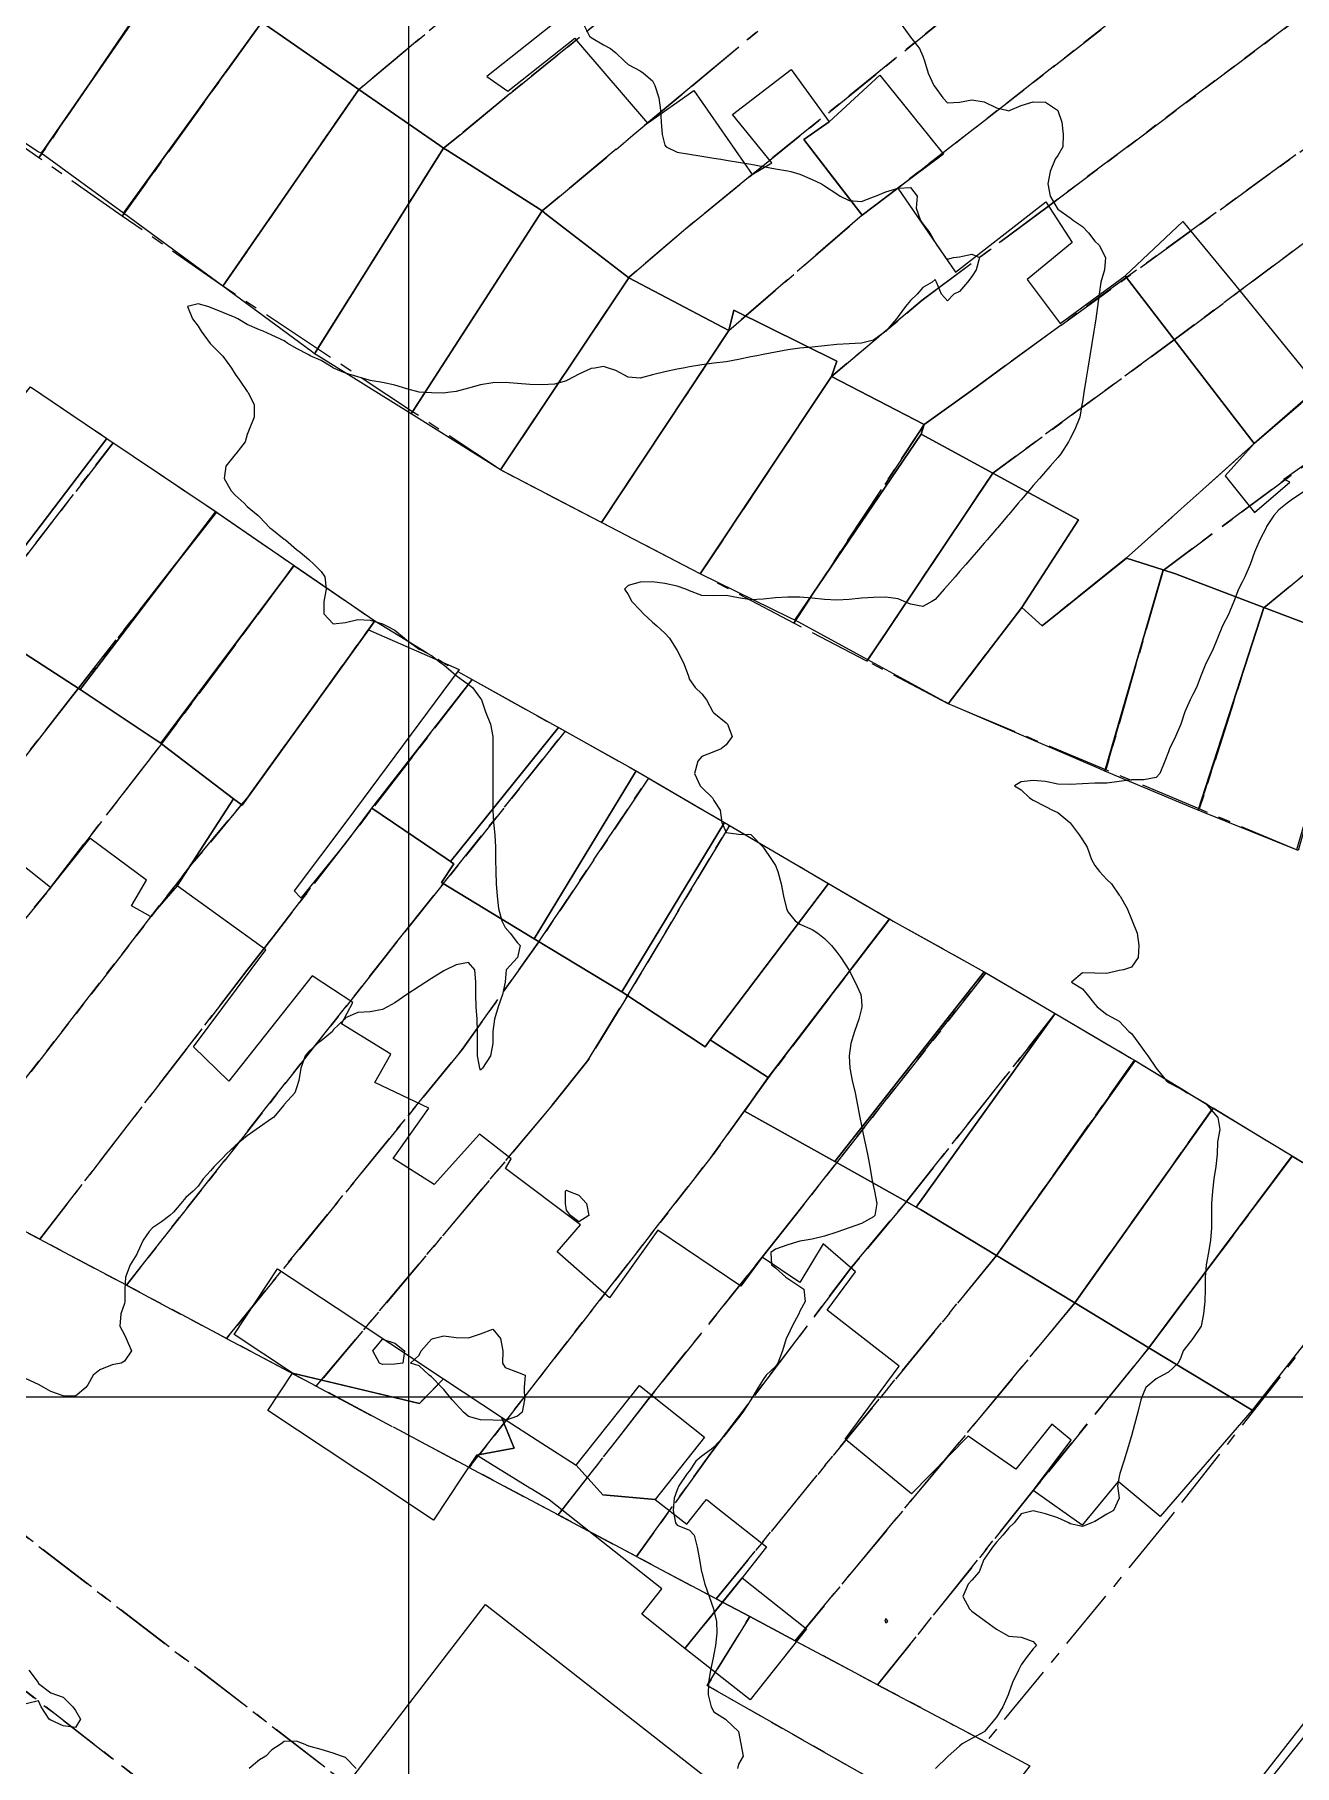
# Model space of a CAD drawing. Header units: centimetres. Extents: x 0 to 642158, y -847 to 649707.
# Drawn here: x 616251.6 to 616302.9, y 621172.4 to 621242.8 of the extents above; entities that cross this region are included whole.
import ezdxf

# ---------------------------------------------------------------- set-up
doc = ezdxf.new("R2010")
doc.units = ezdxf.units.CM
doc.header["$MEASUREMENT"] = 0
doc.linetypes.add('CENTERX2', pattern=[4, 2.5, -0.5, 0.5, -0.5])
doc.layers.add('MEV_grille', color=254, linetype='Continuous', lineweight=9)
doc.layers.add('WAL_topographie 0.5', color=253, linetype='Continuous', lineweight=20)
doc.layers.add('SPW_batiments', color=7, linetype='Continuous')
doc.layers.add('SPW_parcellaire cadastral', color=7, linetype='CENTERX2', lineweight=25, true_color=0xff0542)

# ---------------------------------------------------------------- blocks, each defined once
blk = doc.blocks.new('*U114')
at = {"layer": 'MEV_grille', "transparency": 33554687}
blk.add_lwpolyline([(-1338.461, 0), (1338.461, 0)], dxfattribs=at)
blk = doc.blocks.new('*U115')
at = {"layer": 'MEV_grille', "color": 0, "linetype": 'ByBlock', "lineweight": -2, "transparency": 16777216}
blk.add_blockref('*U114', (0, -1200), dxfattribs=at)
blk = doc.blocks.new('*U112')
at = {"layer": 'MEV_grille', "transparency": 33554687}
blk.add_lwpolyline([(0, 1825.476), (0, -1825.476)], dxfattribs=at)
blk = doc.blocks.new('*U113')
at = {"layer": 'MEV_grille', "color": 0, "linetype": 'ByBlock', "lineweight": -2, "transparency": 16777216}
blk.add_blockref('*U112', (900, 0), dxfattribs=at)

msp = doc.modelspace()

# ---------------------------------------------------------------- linework, layer by layer
at = {"layer": 'SPW_batiments'}
for points in [[(616250.516, 621250.486), (616257.261, 621245.802), (616251.972, 621238.126), (616251.857, 621237.992), (616251.703, 621238.066), (616245.13, 621242.496), (616238.613, 621246.836), (616238.415, 621246.968), (616238.496, 621247.095), (616243.702, 621255.218), (616250.516, 621250.486)], [(616277.635, 621247.172), (616270.003, 621241.121), (616270.853, 621240.521), (616273.586, 621242.671), (616273.74, 621242.491), (616276.536, 621239.222), (616278.426, 621240.539), (616280.804, 621237.122), (616281.604, 621237.605), (616280.003, 621239.572), (616282.386, 621241.405), (616283.936, 621239.273), (616282.904, 621238.549), (616285.287, 621235.473), (616286.737, 621236.573), (616289.087, 621233.156), (616292.754, 621236.007), (616293.837, 621234.357), (616292.004, 621232.857), (616293.337, 621231.057), (616295.987, 621233.007), (616298.203, 621230.123), (616301.238, 621226.175), (616300.055, 621224.858), (616301.255, 621223.375), (616302.688, 621224.608), (616302.455, 621224.725), (616304.538, 621226.208)], [(616260.839, 621243.324), (616255.21, 621235.555), (616251.857, 621237.992), (616251.972, 621238.126), (616257.261, 621245.802), (616260.839, 621243.324)], [(616264.788, 621240.589), (616259.251, 621232.581), (616255.21, 621235.555), (616260.839, 621243.324), (616264.788, 621240.589)], [(616305.221, 621218.146), (616301.638, 621219.507), (616298.038, 621220.874), (616297.536, 621221.033), (616296.038, 621221.507), (616292.606, 621218.757), (616291.789, 621219.507), (616294.088, 621223.074), (616290.602, 621224.971), (616287.688, 621226.556), (616287.805, 621226.956), (616284.038, 621228.906), (616284.255, 621229.523), (616280.054, 621231.605), (616279.854, 621230.772), (616275.787, 621232.922), (616272.434, 621235.504), (616272.256, 621235.641), (616272.129, 621235.722), (616268.394, 621238.101), (616268.236, 621238.202), (616268.094, 621238.301), (616264.788, 621240.589), (616260.839, 621243.324)], [(616285.287, 621235.473), (616284.076, 621237.037), (616282.904, 621238.549), (616283.936, 621239.273), (616286.008, 621241.175), (616287.31, 621239.549), (616287.564, 621239.232), (616287.584, 621239.207), (616288.588, 621237.953), (616286.737, 621236.573), (616285.287, 621235.473)], [(616268.094, 621238.301), (616268.236, 621238.202), (616262.985, 621229.831), (616262.846, 621229.934), (616259.251, 621232.581), (616264.788, 621240.589), (616268.094, 621238.301)], [(616268.394, 621238.101), (616272.129, 621235.722), (616272.256, 621235.641), (616266.918, 621227.381), (616263.144, 621229.732), (616262.985, 621229.831), (616268.236, 621238.202), (616268.394, 621238.101)], [(616272.434, 621235.504), (616275.787, 621232.922), (616270.555, 621225.104), (616266.918, 621227.381), (616272.256, 621235.641), (616272.434, 621235.504)], [(616295.987, 621233.007), (616298.335, 621235.212), (616300.325, 621232.808), (616303.868, 621228.456), (616301.238, 621226.175), (616298.203, 621230.124), (616295.987, 621233.007)], [(616279.854, 621230.772), (616274.667, 621222.965), (616270.555, 621225.104), (616275.787, 621232.922), (616279.854, 621230.772)], [(616284.255, 621229.523), (616284.038, 621228.906), (616278.689, 621220.872), (616274.667, 621222.965), (616279.854, 621230.772), (616280.054, 621231.605), (616284.255, 621229.523)], [(616254.535, 621226.381), (616248.958, 621219.072), (616248.833, 621219.155), (616245.607, 621221.303), (616251.416, 621228.479), (616254.535, 621226.381)], [(616287.805, 621226.956), (616287.688, 621226.556), (616282.539, 621218.989), (616282.337, 621219.088), (616278.689, 621220.872), (616284.038, 621228.906), (616287.805, 621226.956)], [(616258.777, 621223.529), (616258.964, 621223.403), (616253.439, 621216.169), (616249.147, 621218.95), (616248.958, 621219.072), (616254.535, 621226.381), (616258.777, 621223.529)], [(616290.602, 621224.971), (616285.509, 621217.37), (616282.703, 621218.899), (616282.539, 621218.989), (616287.688, 621226.556), (616290.602, 621224.971)], [(616294.088, 621223.074), (616291.789, 621219.507), (616288.785, 621215.584), (616288.653, 621215.657), (616285.509, 621217.37), (616290.602, 621224.971), (616294.088, 621223.074)], [(616259.112, 621223.301), (616262.151, 621221.213), (616256.723, 621213.978), (616256.536, 621214.103), (616253.439, 621216.169), (616258.964, 621223.403), (616259.112, 621223.301)], [(616297.536, 621221.033), (616295.164, 621212.847), (616294.957, 621212.936), (616288.991, 621215.497), (616288.785, 621215.584), (616291.789, 621219.507), (616292.606, 621218.757), (616296.038, 621221.507), (616297.536, 621221.033)], [(616265.439, 621218.954), (616265.178, 621218.592), (616260.04, 621211.453), (616259.694, 621211.716), (616256.876, 621213.862), (616256.723, 621213.978), (616262.151, 621221.213), (616265.439, 621218.954)], [(616298.038, 621220.874), (616301.638, 621219.507), (616298.964, 621211.248), (616298.756, 621211.335), (616295.326, 621212.778), (616295.164, 621212.847), (616297.536, 621221.033), (616298.038, 621220.874)], [(616305.221, 621218.146), (616305.431, 621218.066), (616302.967, 621209.642), (616299.127, 621211.181), (616298.964, 621211.248), (616301.638, 621219.507), (616305.221, 621218.146)], [(616249.147, 621218.95), (616253.439, 621216.169), (616256.536, 621214.103), (616256.723, 621213.978), (616256.876, 621213.862), (616259.694, 621211.716), (616257.39, 621208.17), (616256.307, 621206.92), (616255.54, 621207.353), (616256.14, 621208.403), (616253.84, 621210.119), (616252.24, 621208.102), (616249.09, 621210.602)], [(616268.881, 621216.976), (616264.307, 621210.821), (616262.157, 621207.97), (616262.44, 621207.67), (616264.257, 621209.904), (616265.316, 621211.331), (616268.34, 621209.285), (616268.527, 621209.159), (616268.657, 621209.071), (616268.157, 621208.304), (616271.933, 621206.014), (616275.491, 621203.855), (616278.891, 621201.622), (616279.088, 621201.903), (616279.214, 621201.821), (616281.458, 621200.373), (616280.491, 621199.006), (616284.17, 621196.951), (616287.288, 621195.209), (616287.483, 621195.098), (616287.653, 621194.996), (616290.747, 621193.125), (616293.938, 621191.195), (616296.956, 621189.37), (616301.161, 621186.827), (616297.41, 621182.508), (616295.71, 621183.925), (616294.243, 621182.157), (616292.243, 621183.557), (616293.793, 621185.607), (616293.009, 621186.257), (616291.543, 621184.424), (616289.593, 621185.774), (616287.293, 621183.424), (616284.593, 621185.656), (616286.792, 621188.624), (616283.859, 621190.906), (616285.009, 621192.456), (616283.692, 621193.606), (616282.742, 621192.023), (616281.209, 621193.056), (616280.342, 621191.873), (616276.959, 621194.155), (616274.992, 621191.405), (616272.859, 621193.272), (616273.809, 621194.372), (616270.759, 621196.672), (616270.991, 621197.055), (616269.708, 621198.071), (616267.859, 621196.021), (616266.192, 621197.071), (616267.641, 621199.121), (616265.441, 621200.171), (616266.091, 621201.321), (616264.091, 621202.554), (616264.541, 621203.421), (616262.891, 621204.504), (616259.491, 621200.22), (616258.058, 621201.62), (616261.008, 621205.57), (616257.39, 621208.17), (616259.694, 621211.716), (616260.04, 621211.453), (616265.178, 621218.592), (616268.881, 621216.976)], [(616272.917, 621214.616), (616268.527, 621209.159), (616268.34, 621209.285), (616265.316, 621211.331), (616269.406, 621216.571), (616272.917, 621214.616)], [(616276.08, 621212.855), (616271.933, 621206.014), (616268.157, 621208.304), (616268.657, 621209.071), (616268.527, 621209.159), (616272.917, 621214.616), (616276.08, 621212.855)], [(616276.307, 621212.722), (616279.672, 621210.753), (616275.491, 621203.855), (616271.933, 621206.014), (616276.08, 621212.855), (616276.307, 621212.722)], [(616283.913, 621208.273), (616279.088, 621201.903), (616278.891, 621201.622), (616275.491, 621203.855), (616279.672, 621210.753), (616283.913, 621208.273)], [(616286.261, 621206.9), (616286.391, 621206.824), (616281.458, 621200.373), (616279.214, 621201.821), (616279.088, 621201.903), (616283.913, 621208.273), (616286.261, 621206.9)], [(616286.547, 621206.734), (616290.254, 621204.672), (616284.17, 621196.951), (616280.491, 621199.006), (616281.458, 621200.373), (616286.391, 621206.824), (616286.547, 621206.734)], [(616290.513, 621204.522), (616293.143, 621202.976), (616287.483, 621195.098), (616287.288, 621195.209), (616284.17, 621196.951), (616290.254, 621204.672), (616290.513, 621204.522)], [(616296.244, 621201.152), (616296.391, 621201.063), (616290.747, 621193.125), (616287.653, 621194.996), (616287.483, 621195.098), (616293.143, 621202.976), (616296.244, 621201.152)], [(616296.551, 621200.966), (616299.578, 621199.129), (616293.938, 621191.195), (616290.747, 621193.125), (616296.391, 621201.063), (616296.551, 621200.966)], [(616302.793, 621197.177), (616296.956, 621189.37), (616293.938, 621191.195), (616299.578, 621199.129), (616302.793, 621197.177)], [(616306.008, 621195.226), (616306.292, 621193.359), (616301.161, 621186.827), (616296.956, 621189.37), (616302.793, 621197.177), (616306.008, 621195.226)], [(616267.254, 621187.104), (616262.095, 621188.336), (616259.709, 621189.916), (616261.477, 621192.586), (616263.863, 621191.005), (616268.231, 621188.112), (616267.254, 621187.104)], [(616271.108, 621185.281), (616269.585, 621185.003), (616267.83, 621182.352), (616265.072, 621184.18), (616264.673, 621184.444), (616261.089, 621186.817), (616262.095, 621188.336), (616265.507, 621187.521), (616267.254, 621187.105), (616267.391, 621187.246), (616268.231, 621188.112), (616270.603, 621186.541), (616270.604, 621186.538), (616270.708, 621186.28), (616271.108, 621185.281)], [(616273.643, 621184.588), (616276.212, 621187.838), (616278.87, 621185.738), (616276.861, 621183.196), (616274.724, 621183.379), (616273.643, 621184.588)], [(616271.811, 621183.629), (616271.758, 621183.662), (616269.585, 621185.003), (616271.108, 621185.281), (616270.603, 621186.541), (616272.241, 621185.488), (616273.643, 621184.587), (616274.724, 621183.379), (616276.861, 621183.196), (616278.141, 621182.185), (616278.808, 621183.028), (616278.945, 621183.202), (616279.035, 621183.131), (616279.208, 621182.994), (616279.599, 621182.684), (616281.392, 621181.267), (616280.589, 621180.251), (616280.393, 621180.004), (616279.906, 621179.403), (616278.956, 621178.231), (616278.679, 621177.89), (616278.068, 621177.137), (616276.313, 621178.525), (616277.126, 621179.554), (616276.285, 621180.218), (616272.533, 621183.183), (616271.811, 621183.629)], [(616283.01, 621177.935), (616280.722, 621175.039), (616278.068, 621177.137), (616280.393, 621180.004), (616283.01, 621177.935)], [(616279.027, 621171.806), (616280.694, 621170.506), (616274.945, 621163.138), (616266.573, 621169.864), (616264.344, 621171.654), (616264.461, 621171.804), (616264.598, 621171.982), (616269.944, 621178.922), (616279.027, 621171.806)], [(616312.277, 621169.477), (616312.594, 621169.21), (616309.844, 621165.692), (616309.662, 621165.459), (616306.511, 621167.958), (616301.844, 621171.659), (616301.661, 621171.808), (616301.561, 621171.891), (616304.387, 621175.514), (616309.244, 621171.809), (616312.277, 621169.477)]]:
    msp.add_lwpolyline(points, dxfattribs=at)
at = {"layer": 'SPW_parcellaire cadastral'}
for points in [[(616251.763, 621237.804), (616256.542, 621244.804), (616258.027, 621246.738), (616260.231, 621248.697), (616261.661, 621249.886), (616265.055, 621252.71), (616267.73, 621254.987), (616270.45, 621257.285), (616272.941, 621259.417), (616275.456, 621261.531), (616277.947, 621263.638), (616280.567, 621265.854), (616282.093, 621267.2), (616282.665, 621266.633), (616285.248, 621264.069), (616266.186, 621248.103), (616263.62, 621245.765), (616260.84, 621243.324), (616255.158, 621235.435), (616251.763, 621237.804)], [(616255.158, 621235.435), (616260.84, 621243.324), (616263.62, 621245.765), (616266.186, 621248.103), (616285.248, 621264.069), (616289.067, 621260.738), (616275.803, 621249.754), (616273.409, 621247.772), (616264.789, 621240.589), (616259.252, 621232.58), (616255.158, 621235.435)], [(616292.413, 621257.816), (616270.953, 621240.423), (616268.907, 621238.733), (616268.236, 621238.202), (616263.109, 621230.028), (616259.252, 621232.58), (616264.789, 621240.589), (616273.409, 621247.772), (616275.803, 621249.754), (616289.067, 621260.738), (616292.413, 621257.816)], [(616295.568, 621255.073), (616278.343, 621240.715), (616272.961, 621236.229), (616272.256, 621235.641), (616266.977, 621227.471), (616263.109, 621230.028), (616268.236, 621238.202), (616268.907, 621238.733), (616270.953, 621240.423), (616292.413, 621257.816), (616295.568, 621255.073)], [(616299.114, 621251.97), (616280.804, 621237.122), (616278.368, 621235.139), (616275.811, 621232.964), (616270.556, 621225.104), (616266.977, 621227.471), (616272.256, 621235.641), (616272.961, 621236.229), (616278.343, 621240.715), (616295.568, 621255.073), (616299.114, 621251.97)], [(616252.589, 621247.627), (616256.542, 621244.804), (616251.763, 621237.804), (616246.892, 621241.203), (616243.388, 621243.647), (616238.486, 621247.067), (616243.182, 621254.405), (616248.225, 621250.772), (616252.589, 621247.627)], [(616299.114, 621251.97), (616302.586, 621248.94), (616286.737, 621236.572), (616285.287, 621235.472), (616279.855, 621230.772), (616274.668, 621222.964), (616270.556, 621225.104), (616275.811, 621232.964), (616278.368, 621235.139), (616280.804, 621237.122), (616299.114, 621251.97)], [(616302.586, 621248.94), (616306.036, 621245.74), (616292.87, 621235.839), (616287.721, 621232.006), (616284.038, 621228.905), (616278.689, 621220.872), (616274.668, 621222.964), (616279.855, 621230.772), (616285.287, 621235.472), (616286.737, 621236.572), (616302.586, 621248.94)], [(616306.036, 621245.74), (616309.411, 621242.619), (616293.382, 621230.998), (616291.119, 621229.358), (616289.724, 621228.325), (616287.805, 621226.956), (616287.571, 621226.598), (616282.495, 621218.869), (616278.689, 621220.872), (616284.038, 621228.905), (616287.721, 621232.006), (616292.87, 621235.839), (616306.036, 621245.74)], [(616311.627, 621240.569), (616297.99, 621230.401), (616290.602, 621224.97), (616285.475, 621217.313), (616282.495, 621218.869), (616287.571, 621226.598), (616287.805, 621226.956), (616289.724, 621228.325), (616291.119, 621229.358), (616293.382, 621230.998), (616309.411, 621242.619), (616311.627, 621240.569)], [(616288.786, 621215.584), (616285.475, 621217.313), (616290.602, 621224.97), (616297.99, 621230.401), (616311.627, 621240.569), (616314.6, 621237.622), (616301.238, 621226.174), (616296.036, 621221.51), (616292.606, 621218.756), (616291.789, 621219.506), (616288.786, 621215.584)], [(616295.206, 621212.894), (616288.786, 621215.584), (616291.789, 621219.506), (616292.606, 621218.756), (616296.036, 621221.51), (616301.238, 621226.174), (616314.6, 621237.622), (616314.726, 621235.1), (616314.789, 621233.831), (616297.531, 621221.011), (616295.206, 621212.894)], [(616295.206, 621212.894), (616297.531, 621221.011), (616314.789, 621233.831), (616315.055, 621230.505), (616301.632, 621219.484), (616299.009, 621211.301), (616295.206, 621212.894)], [(616315.331, 621225.421), (616306.956, 621220.508), (616305.398, 621218.078), (616303.037, 621209.613), (616299.009, 621211.301), (616301.632, 621219.484), (616315.055, 621230.505), (616315.331, 621225.421)], [(616251.416, 621228.478), (616254.791, 621226.209), (616249.205, 621218.956), (616243.837, 621212.035), (616231.959, 621196.466), (616228.475, 621199.149), (616242.272, 621216.663), (616243.295, 621217.984), (616251.416, 621228.478)], [(616258.989, 621223.385), (616253.375, 621216.213), (616252.418, 621214.99), (616249.578, 621211.361), (616247.137, 621208.242), (616240.542, 621199.814), (616235.759, 621193.567), (616231.959, 621196.466), (616243.837, 621212.035), (616249.205, 621218.956), (616254.791, 621226.209), (616258.989, 621223.385)], [(616258.989, 621223.385), (616262.15, 621221.212), (616256.756, 621213.951), (616252.07, 621207.885), (616243.968, 621198.031), (616240.542, 621199.814), (616247.137, 621208.242), (616249.578, 621211.361), (616252.418, 621214.99), (616253.375, 621216.213), (616258.989, 621223.385)], [(616236.773, 621192.789), (616235.759, 621193.567), (616240.542, 621199.814), (616243.968, 621198.031), (616252.07, 621207.885), (616256.756, 621213.951), (616262.15, 621221.212), (616265.439, 621218.953), (616260.345, 621211.877), (616257.873, 621208.907), (616247.797, 621195.909), (616242.26, 621188.618), (616236.773, 621192.789)], [(616251.805, 621193.791), (616247.797, 621195.909), (616257.873, 621208.907), (616260.345, 621211.877), (616265.439, 621218.953), (616268.822, 621216.896), (616269.406, 621216.57), (616261.297, 621206.1), (616260.234, 621204.727), (616251.805, 621193.791)], [(616251.805, 621193.791), (616260.234, 621204.727), (616261.297, 621206.1), (616269.406, 621216.57), (616273.184, 621214.467), (616268.224, 621208.25), (616266.288, 621205.824), (616265.804, 621205.217), (616255.326, 621191.919), (616251.805, 621193.791)], [(616259.402, 621189.752), (616255.326, 621191.919), (616265.804, 621205.217), (616266.288, 621205.824), (616268.224, 621208.25), (616273.184, 621214.467), (616276.585, 621212.558), (616272.123, 621205.897), (616268.995, 621201.515), (616259.402, 621189.752)], [(616279.882, 621210.63), (616275.726, 621203.699), (616274.111, 621201.058), (616272.665, 621199.24), (616263.058, 621187.808), (616259.402, 621189.752), (616268.995, 621201.515), (616272.123, 621205.897), (616276.585, 621212.558), (616279.882, 621210.63)], [(616269.288, 621184.496), (616263.058, 621187.808), (616272.665, 621199.24), (616274.111, 621201.058), (616275.726, 621203.699), (616279.882, 621210.63), (616286.391, 621206.823), (616281.249, 621200.076), (616279.208, 621197.228), (616269.288, 621184.496)], [(616269.288, 621184.496), (616279.208, 621197.228), (616281.249, 621200.076), (616286.391, 621206.823), (616290.32, 621204.635), (616282.611, 621194.826), (616281.209, 621193.055), (616276.56, 621187.255), (616272.912, 621182.569), (616269.288, 621184.496)], [(616293.142, 621202.975), (616287.087, 621195.321), (616284.827, 621192.614), (616279.126, 621185.088), (616276.101, 621180.874), (616272.912, 621182.569), (616276.56, 621187.255), (616281.209, 621193.055), (616282.611, 621194.826), (616290.32, 621204.635), (616293.142, 621202.975)], [(616296.372, 621201.076), (616290.747, 621193.124), (616279.34, 621179.152), (616276.101, 621180.874), (616279.126, 621185.088), (616284.827, 621192.614), (616287.087, 621195.321), (616293.142, 621202.975), (616296.372, 621201.076)], [(616280.708, 621178.427), (616279.34, 621179.152), (616290.747, 621193.124), (616296.372, 621201.076), (616299.569, 621199.135), (616293.938, 621191.194), (616282.548, 621177.446), (616280.708, 621178.427)], [(616277.851, 621154.508), (616274.465, 621150.258), (616271.299, 621152.738), (616263.532, 621158.874), (616260.17, 621161.544), (616215.54, 621195.857), (616219.075, 621200.431), (616233.804, 621188.923), (616263.495, 621165.87), (616264.028, 621165.448), (616274.555, 621157.03), (616277.851, 621154.508)], [(616282.548, 621177.446), (616293.938, 621191.194), (616299.569, 621199.135), (616302.793, 621197.176), (616296.956, 621189.369), (616292.243, 621183.556), (616285.913, 621175.657), (616282.548, 621177.446)], [(616290.315, 621173.317), (616285.913, 621175.657), (616292.243, 621183.556), (616296.956, 621189.369), (616302.793, 621197.176), (616307.228, 621194.485), (616297.731, 621182.353), (616290.315, 621173.317)], [(616276.101, 621180.874), (616279.34, 621179.152), (616280.708, 621178.427), (616278.972, 621175.62), (616289.837, 621169.447), (616281.063, 621158.205), (616277.396, 621160.972), (616274.916, 621163.1), (616268.134, 621168.609), (616266.573, 621169.863), (616242.26, 621188.618), (616247.797, 621195.909), (616251.805, 621193.791), (616255.326, 621191.919), (616259.402, 621189.752), (616263.058, 621187.808), (616269.288, 621184.496), (616272.912, 621182.569), (616276.101, 621180.874)], [(616236.773, 621192.789), (616242.26, 621188.618), (616266.573, 621169.863), (616263.495, 621165.87), (616233.804, 621188.923), (616236.773, 621192.789)], [(616280.708, 621178.427), (616282.548, 621177.446), (616285.913, 621175.657), (616290.315, 621173.317), (616292.115, 621172.36), (616289.837, 621169.447), (616278.972, 621175.62), (616280.708, 621178.427)], [(616342.214, 621145.963), (616337.291, 621139.733), (616308.82, 621161.02), (616303.894, 621164.729), (616299.222, 621168.462), (616304.772, 621175.407), (616316.059, 621166.532), (616319.563, 621163.776), (616342.214, 621145.963)]]:
    msp.add_lwpolyline(points, dxfattribs=at)
at = {"layer": 'WAL_topographie 0.5'}
for points in [[(616273.941, 621243.25), (616274.183, 621242.75), (616274.25, 621242.703), (616274.75, 621242.398), (616275.033, 621242.25), (616275.25, 621242.078), (616275.589, 621241.75), (616275.75, 621241.609), (616276.25, 621241.34), (616276.375, 621241.25), (616276.75, 621240.932), (616276.847, 621240.75), (616277.009, 621240.25), (616277.074, 621239.75), (616277.098, 621239.25), (616277.134, 621238.75), (616277.25, 621238.319), (616277.309, 621238.25), (616277.75, 621238.029), (616278.25, 621237.947), (616278.75, 621237.875), (616279.25, 621237.792), (616279.523, 621237.75), (616279.75, 621237.713), (616280.25, 621237.629), (616280.75, 621237.545), (616281.25, 621237.458), (616281.75, 621237.359), (616282.25, 621237.274), (616282.375, 621237.25), (616282.75, 621237.137), (616283.25, 621236.926), (616283.632, 621236.75), (616283.75, 621236.667), (616284.25, 621236.333), (616284.383, 621236.25), (616284.75, 621236.067), (616285.25, 621236.021), (616285.75, 621236.212), (616285.825, 621236.25), (616286.25, 621236.423), (616286.75, 621236.573), (616287.25, 621236.603), (616287.523, 621236.25), (616287.483, 621235.75), (616287.658, 621235.25), (616287.75, 621235.123), (616288.035, 621234.75), (616288.25, 621234.362), (616288.326, 621234.25), (616288.67, 621233.75), (616288.75, 621233.679), (616289, 621233.75), (616289.25, 621233.779), (616289.75, 621233.886), (616290.062, 621233.75), (616289.919, 621233.25), (616289.75, 621232.977), (616289.565, 621232.75), (616289.25, 621232.364), (616289.012, 621232.25), (616288.75, 621231.988), (616288.511, 621232.25), (616288.306, 621232.75), (616288.25, 621232.85), (616288.135, 621232.75), (616287.75, 621232.532), (616287.526, 621232.25), (616287.25, 621231.992), (616287.042, 621231.75), (616286.75, 621231.346), (616286.681, 621231.25), (616286.25, 621230.75), (616286.25, 621230.75), (616285.75, 621230.382), (616285.25, 621230.261), (616285, 621230.25), (616284.75, 621230.24), (616284.25, 621230.207), (616283.75, 621230.152), (616283.25, 621230.098), (616282.75, 621230.057), (616282.25, 621229.994), (616281.75, 621229.9), (616281.25, 621229.8), (616281, 621229.75), (616280.75, 621229.7), (616280.25, 621229.6), (616279.75, 621229.506), (616279.25, 621229.44), (616278.75, 621229.384), (616278.25, 621229.3), (616278, 621229.25), (616277.75, 621229.2), (616277.25, 621229.1), (616276.75, 621228.975), (616276.25, 621228.842), (616275.75, 621228.879), (616275.25, 621229.15), (616274.959, 621229.25), (616274.75, 621229.31), (616274.393, 621229.25), (616274.25, 621229.228), (616273.75, 621229), (616273.287, 621228.75), (616273.25, 621228.73), (616272.75, 621228.59), (616272.25, 621228.568), (616271.75, 621228.576), (616271.25, 621228.613), (616270.75, 621228.66), (616270.25, 621228.65), (616269.75, 621228.571), (616269.25, 621228.435), (616268.75, 621228.294), (616268.417, 621228.25), (616268.25, 621228.23), (616267.75, 621228.237), (616267.5, 621228.25), (616267.25, 621228.272), (616266.75, 621228.405), (616266.25, 621228.554), (616265.75, 621228.656), (616265.25, 621228.739), (616265.215, 621228.75), (616264.75, 621228.891), (616264.25, 621229.043), (616263.761, 621229.25), (616263.75, 621229.255), (616263.25, 621229.552), (616262.814, 621229.75), (616262.75, 621229.781), (616262.25, 621230.039), (616261.903, 621230.25), (616261.75, 621230.353), (616261.25, 621230.593), (616260.889, 621230.75), (616260.75, 621230.804), (616260.25, 621231.02), (616259.863, 621231.25), (616259.75, 621231.309), (616259.25, 621231.511), (616258.75, 621231.709), (616258.645, 621231.75), (616258.25, 621231.865), (616257.809, 621231.75), (616258.017, 621231.25), (616258.25, 621230.947), (616258.366, 621230.75), (616258.741, 621230.25), (616258.75, 621230.24), (616259.24, 621229.75), (616259.25, 621229.734), (616259.607, 621229.25), (616259.75, 621229), (616259.932, 621228.75), (616260.25, 621228.294), (616260.279, 621228.25), (616260.525, 621227.75), (616260.531, 621227.25), (616260.324, 621226.75), (616260.25, 621226.55), (616260.156, 621226.25), (616259.776, 621225.75), (616259.75, 621225.731), (616259.369, 621225.25), (616259.307, 621224.75), (616259.592, 621224.25), (616259.75, 621224.072), (616260.122, 621223.75), (616260.25, 621223.607), (616260.689, 621223.25), (616260.75, 621223.194), (616261.173, 621222.75), (616261.25, 621222.684), (616261.75, 621222.282), (616261.808, 621222.25), (616262.25, 621221.867), (616262.399, 621221.75), (616262.75, 621221.45), (616262.974, 621221.25), (616263.25, 621220.969), (616263.409, 621220.75), (616263.458, 621220.25), (616263.365, 621219.75), (616263.361, 621219.25), (616263.75, 621218.838), (616264.25, 621218.89), (616264.75, 621219.017), (616265.25, 621218.981), (616265.75, 621218.842), (616265.917, 621218.75), (616266.25, 621218.576), (616266.653, 621218.25), (616266.75, 621218.175), (616267.25, 621217.807), (616267.366, 621217.75), (616267.75, 621217.543), (616268.131, 621217.25), (616268.25, 621217.165), (616268.734, 621216.75), (616268.75, 621216.737), (616269.25, 621216.371), (616269.419, 621216.25), (616269.75, 621215.799), (616269.783, 621215.75), (616269.943, 621215.25), (616270.146, 621214.75), (616270.25, 621214.25), (616270.25, 621214.25), (616270.25, 621213.75), (616270.25, 621213.25), (616270.25, 621212.75), (616270.25, 621212.25), (616270.25, 621211.75), (616270.25, 621211.25), (616270.275, 621210.75), (616270.326, 621210.25), (616270.354, 621209.75), (616270.357, 621209.25), (616270.361, 621208.75), (616270.377, 621208.25), (616270.417, 621207.75), (616270.48, 621207.25), (616270.615, 621206.75), (616270.75, 621206.472), (616270.95, 621206.25), (616271.25, 621205.85), (616271.365, 621205.75), (616271.25, 621205.25), (616271.25, 621205.25), (616270.795, 621204.75), (616270.75, 621204.25), (616270.75, 621204.25), (616270.643, 621203.75), (616270.456, 621203.25), (616270.309, 621202.75), (616270.25, 621202.25), (616270.25, 621201.75), (616270.25, 621201.749), (616270.15, 621201.25), (616269.822, 621200.75), (616269.75, 621200.667), (616269.714, 621200.75), (616269.625, 621201.25), (616269.625, 621201.75), (616269.625, 621202.25), (616269.603, 621202.75), (616269.566, 621203.25), (616269.55, 621203.75), (616269.55, 621204.25), (616269.515, 621204.75), (616269.25, 621205.05), (616268.75, 621204.962), (616268.338, 621204.75), (616268.25, 621204.707), (616267.75, 621204.402), (616267.517, 621204.25), (616267.25, 621204.076), (616266.75, 621203.75), (616266.75, 621203.75), (616266.25, 621203.417), (616265.954, 621203.25), (616265.75, 621203.14), (616265.25, 621203.041), (616264.75, 621203.017), (616264.25, 621202.804), (616264.202, 621202.75), (616263.75, 621202.306), (616263.713, 621202.25), (616263.25, 621201.865), (616263.112, 621201.75), (616262.75, 621201.426), (616262.605, 621201.25), (616262.431, 621200.75), (616262.347, 621200.25), (616262.25, 621199.954), (616262.182, 621199.75), (616261.75, 621199.275), (616261.733, 621199.25), (616261.321, 621198.75), (616261.25, 621198.705), (616260.75, 621198.354), (616260.607, 621198.25), (616260.25, 621197.996), (616259.944, 621197.75), (616259.75, 621197.586), (616259.384, 621197.25), (616259.25, 621197.098), (616258.894, 621196.75), (616258.75, 621196.577), (616258.449, 621196.25), (616258.25, 621195.948), (616258.045, 621195.75), (616257.75, 621195.488), (616257.544, 621195.25), (616257.25, 621194.892), (616257.101, 621194.75), (616256.75, 621194.503), (616256.396, 621194.25), (616256.25, 621194.108), (616256.006, 621193.75), (616255.785, 621193.25), (616255.75, 621193.176), (616255.479, 621192.75), (616255.295, 621192.25), (616255.263, 621191.75), (616255.259, 621191.25), (616255.25, 621191.178), (616255.1, 621190.75), (616255.054, 621190.25), (616255.25, 621189.904), (616255.311, 621189.75), (616255.534, 621189.25), (616255.25, 621188.83), (616255.107, 621188.75), (616254.75, 621188.671), (616254.25, 621188.48), (616253.97, 621188.25), (616253.75, 621187.859), (616253.679, 621187.75), (616253.25, 621187.401), (616252.75, 621187.411), (616252.25, 621187.586), (616251.964, 621187.75), (616251.75, 621187.877), (616251.25, 621188.11)], [(616286.867, 621243.25), (616287.218, 621242.75), (616287.25, 621242.718), (616287.61, 621242.25), (616287.75, 621241.947), (616287.815, 621241.75), (616287.974, 621241.25), (616288.207, 621240.75), (616288.25, 621240.677), (616288.569, 621240.25), (616288.75, 621240.042), (616289.25, 621240.064), (616289.75, 621240.16), (616290.25, 621240.077), (616290.75, 621239.833), (616291.159, 621239.75), (616291.25, 621239.714), (616291.311, 621239.75), (616291.75, 621239.936), (616292.25, 621240.083), (616292.75, 621240.07), (616293.235, 621239.75), (616293.25, 621239.726), (616293.406, 621239.25), (616293.471, 621238.75), (616293.45, 621238.25), (616293.25, 621237.906), (616293.144, 621237.75), (616292.942, 621237.25), (616292.847, 621236.75), (616292.942, 621236.25), (616293.218, 621235.75), (616293.25, 621235.709), (616293.75, 621235.364), (616293.888, 621235.25), (616294.25, 621235.016), (616294.498, 621234.75), (616294.75, 621234.417), (616294.934, 621234.25), (616295.185, 621233.75), (616295.142, 621233.25), (616295.005, 621232.75), (616294.936, 621232.25), (616294.87, 621231.75), (616294.79, 621231.25), (616294.75, 621231), (616294.71, 621230.75), (616294.63, 621230.25), (616294.55, 621229.75), (616294.47, 621229.25), (616294.39, 621228.75), (616294.31, 621228.25), (616294.25, 621227.875), (616294.231, 621227.75), (616294.138, 621227.25), (616293.946, 621226.75), (616293.75, 621226.375), (616293.683, 621226.25), (616293.372, 621225.75), (616293.25, 621225.601), (616292.94, 621225.25), (616292.75, 621225.034), (616292.5, 621224.75), (616292.25, 621224.466), (616292.064, 621224.25), (616291.75, 621223.885), (616291.631, 621223.75), (616291.25, 621223.293), (616291.213, 621223.25), (616290.787, 621222.75), (616290.75, 621222.707), (616290.369, 621222.25), (616290.25, 621222.115), (616289.936, 621221.75), (616289.75, 621221.534), (616289.5, 621221.25), (616289.25, 621220.966), (616289.064, 621220.75), (616288.75, 621220.395), (616288.622, 621220.25), (616288.25, 621219.829), (616288.125, 621219.75), (616287.75, 621219.541), (616287.25, 621219.636), (616286.987, 621219.75), (616286.75, 621219.85), (616286.25, 621219.924), (616285.75, 621219.913), (616285.25, 621219.875), (616284.75, 621219.823), (616284.25, 621219.8), (616283.75, 621219.825), (616283.25, 621219.884), (616282.75, 621219.92), (616282.25, 621219.92), (616281.75, 621219.897), (616281.25, 621219.847), (616280.75, 621219.818), (616280.25, 621219.893), (616279.75, 621219.985), (616279.25, 621219.971), (616278.75, 621219.997), (616278.25, 621220.186), (616278.1, 621220.25), (616277.75, 621220.372), (616277.25, 621220.475), (616276.75, 621220.551), (616276.25, 621220.532), (616275.75, 621220.4), (616275.609, 621220.25), (616275.75, 621220.036), (616275.908, 621219.75), (616276.25, 621219.399), (616276.378, 621219.25), (616276.75, 621218.902), (616276.925, 621218.75), (616277.25, 621218.454), (616277.437, 621218.25), (616277.75, 621217.75), (616277.75, 621217.75), (616278.014, 621217.25), (616278.196, 621216.75), (616278.25, 621216.573), (616278.489, 621216.25), (616278.75, 621215.989), (616278.946, 621215.75), (616279.206, 621215.25), (616279.25, 621215.213), (616279.75, 621214.803), (616279.803, 621214.75), (616279.99, 621214.25), (616279.75, 621213.907), (616279.538, 621213.75), (616279.25, 621213.625), (616278.75, 621213.44), (616278.593, 621213.25), (616278.458, 621212.75), (616278.691, 621212.25), (616278.75, 621212.177), (616279.187, 621211.75), (616279.25, 621211.646), (616279.5, 621211.25), (616279.568, 621210.75), (616279.75, 621210.35), (616280.25, 621210.273), (616280.75, 621210.261), (616280.762, 621210.25), (616281.25, 621209.75), (616281.25, 621209.75), (616281.587, 621209.25), (616281.75, 621209), (616281.849, 621208.75), (616281.985, 621208.25), (616282.085, 621207.75), (616282.201, 621207.25), (616282.25, 621207.112), (616282.55, 621206.75), (616282.75, 621206.618), (616283.25, 621206.4), (616283.471, 621206.25), (616283.75, 621206.034), (616284.028, 621205.75), (616284.25, 621205.472), (616284.417, 621205.25), (616284.74, 621204.75), (616284.75, 621204.732), (616285, 621204.25), (616285.224, 621203.75), (616285.25, 621203.5), (616285.268, 621203.25), (616285.25, 621203.182), (616285.143, 621202.75), (616284.976, 621202.25), (616284.82, 621201.75), (616284.75, 621201.25), (616284.783, 621200.75), (616284.878, 621200.25), (616284.994, 621199.75), (616285.091, 621199.25), (616285.182, 621198.75), (616285.25, 621198.417), (616285.283, 621198.25), (616285.394, 621197.75), (616285.5, 621197.25), (616285.591, 621196.75), (616285.682, 621196.25), (616285.75, 621195.917), (616285.783, 621195.75), (616285.878, 621195.25), (616285.798, 621194.75), (616285.75, 621194.705), (616285.25, 621194.436), (616284.75, 621194.25), (616284.75, 621194.25), (616284.25, 621194.083), (616283.75, 621193.917), (616283.25, 621193.792), (616283, 621193.75), (616282.75, 621193.708), (616282.25, 621193.556), (616281.75, 621193.38), (616281.559, 621193.25), (616281.593, 621192.75), (616281.75, 621192.623), (616282.181, 621192.25), (616282.25, 621192.189), (616282.75, 621191.859), (616282.908, 621191.75), (616282.964, 621191.25), (616282.75, 621190.864), (616282.699, 621190.75), (616282.428, 621190.25), (616282.25, 621189.87), (616282.19, 621189.75), (616282.036, 621189.25), (616281.853, 621188.75), (616281.75, 621188.61), (616281.378, 621188.25), (616281.25, 621188.078), (616281.046, 621187.75), (616280.75, 621187.25), (616280.75, 621187.25), (616280.418, 621186.75), (616280.25, 621186.518), (616280.037, 621186.25), (616279.75, 621185.886), (616279.64, 621185.75), (616279.25, 621185.331), (616279.142, 621185.25), (616278.75, 621184.96), (616278.517, 621184.75), (616278.25, 621184.368), (616278.156, 621184.25), (616277.818, 621183.75), (616277.75, 621183.593), (616277.634, 621183.25), (616277.589, 621182.75), (616277.68, 621182.25), (616277.75, 621182.148), (616278.25, 621181.944), (616278.444, 621181.75), (616278.566, 621181.25), (616278.653, 621180.75), (616278.743, 621180.25), (616278.75, 621180.224), (616278.882, 621179.75), (616279.059, 621179.25), (616279.227, 621178.75), (616279.25, 621178.667), (616279.346, 621178.25), (616279.367, 621177.75), (616279.317, 621177.25), (616279.25, 621176.9), (616279.221, 621176.75), (616279.108, 621176.25), (616279.025, 621175.75), (616279.018, 621175.25), (616279.137, 621174.75), (616279.25, 621174.548), (616279.717, 621174.25), (616279.75, 621174.23), (616280.25, 621173.75), (616280.25, 621173.75), (616280.344, 621173.25), (616280.44, 621172.75), (616280.25, 621172.417), (616280.206, 621172.25)], [(616303.25, 621224.213), (616302.75, 621223.875), (616302.583, 621223.75), (616302.25, 621223.472), (616302.039, 621223.25), (616301.75, 621222.792), (616301.728, 621222.75), (616301.467, 621222.25), (616301.25, 621221.75), (616301.25, 621221.75), (616301.08, 621221.25), (616300.859, 621220.75), (616300.75, 621220.533), (616300.609, 621220.25), (616300.417, 621219.75), (616300.25, 621219.35), (616300.208, 621219.25), (616299.958, 621218.75), (616299.75, 621218.25), (616299.75, 621218.25), (616299.542, 621217.75), (616299.292, 621217.25), (616299.25, 621217.15), (616299.083, 621216.75), (616298.891, 621216.25), (616298.75, 621215.967), (616298.641, 621215.75), (616298.42, 621215.25), (616298.25, 621214.75), (616298.25, 621214.75), (616298.039, 621214.25), (616297.796, 621213.75), (616297.75, 621213.633), (616297.606, 621213.25), (616297.4, 621212.75), (616297.25, 621212.588), (616296.75, 621212.482), (616296.25, 621212.494), (616295.75, 621212.414), (616295.25, 621212.348), (616294.75, 621212.352), (616294.25, 621212.318), (616293.75, 621212.293), (616293.25, 621212.314), (616292.75, 621212.414), (616292.25, 621212.464), (616291.75, 621212.412), (616291.49, 621212.25), (616291.75, 621212.074), (616292.093, 621211.75), (616292.25, 621211.657), (616292.75, 621211.398), (616293.036, 621211.25), (616293.25, 621211.153), (616293.731, 621210.75), (616293.75, 621210.731), (616294.111, 621210.25), (616294.25, 621210.046), (616294.446, 621209.75), (616294.615, 621209.25), (616294.75, 621208.994), (616294.94, 621208.75), (616295.25, 621208.434), (616295.43, 621208.25), (616295.75, 621207.793), (616295.79, 621207.75), (616296.071, 621207.25), (616296.25, 621206.813), (616296.278, 621206.75), (616296.482, 621206.25), (616296.546, 621205.75), (616296.519, 621205.25), (616296.25, 621204.861), (616295.917, 621204.75), (616295.75, 621204.725), (616295.25, 621204.607), (616294.75, 621204.62), (616294.25, 621204.636), (616293.803, 621204.25), (616294.25, 621203.984), (616294.447, 621203.75), (616294.75, 621203.354), (616294.847, 621203.25), (616295.25, 621202.938), (616295.591, 621202.75), (616295.75, 621202.663), (616296.134, 621202.25), (616296.25, 621202.157), (616296.551, 621201.75), (616296.75, 621201.471), (616296.914, 621201.25), (616297.25, 621200.75), (616297.25, 621200.75), (616297.655, 621200.25), (616297.75, 621200.164), (616298.25, 621199.917), (616298.521, 621199.75), (616298.75, 621199.629), (616299.25, 621199.325), (616299.335, 621199.25), (616299.75, 621198.76), (616299.758, 621198.75), (616299.848, 621198.25), (616299.75, 621197.75), (616299.75, 621197.749), (616299.735, 621197.25), (616299.68, 621196.75), (616299.605, 621196.25), (616299.542, 621195.75), (616299.508, 621195.25), (616299.5, 621194.75), (616299.5, 621194.25), (616299.471, 621193.75), (616299.389, 621193.25), (616299.294, 621192.75), (616299.25, 621192.25), (616299.25, 621191.75), (616299.25, 621191.749), (616299.235, 621191.25), (616299.18, 621190.75), (616299.079, 621190.25), (616298.75, 621189.75), (616298.75, 621189.75), (616298.35, 621189.25), (616298.25, 621188.981), (616298.153, 621188.75), (616297.75, 621188.382), (616297.525, 621188.25), (616297.25, 621188.109), (616296.838, 621187.75), (616296.75, 621187.563), (616296.634, 621187.25), (616296.5, 621186.75), (616296.375, 621186.25), (616296.25, 621185.792), (616296.238, 621185.75), (616296.08, 621185.25), (616295.936, 621184.75), (616295.773, 621184.25), (616295.75, 621184.125), (616295.673, 621183.75), (616295.75, 621183.25), (616295.75, 621183.25), (616295.75, 621183.25), (616295.513, 621182.75), (616295.25, 621182.594), (616294.75, 621182.297), (616294.614, 621182.25), (616294.25, 621182.102), (616293.75, 621182.208), (616293.692, 621182.25), (616293.25, 621182.448), (616292.75, 621182.612), (616292.25, 621182.731), (616291.75, 621182.609), (616291.47, 621182.25), (616291.25, 621182.037), (616291.01, 621181.75), (616290.75, 621181.458), (616290.593, 621181.25), (616290.25, 621180.766), (616290.242, 621180.75), (616290.047, 621180.25), (616289.75, 621179.914), (616289.597, 621179.75), (616289.386, 621179.25), (616289.652, 621178.75), (616289.75, 621178.657), (616290.25, 621178.283), (616290.298, 621178.25), (616290.75, 621177.917), (616291.042, 621177.75), (616291.25, 621177.634), (616291.75, 621177.599), (616292.25, 621177.417), (616292.386, 621177.25), (616292.25, 621177.121), (616291.961, 621176.75), (616291.75, 621176.471), (616291.647, 621176.25), (616291.403, 621175.75), (616291.25, 621175.321), (616291.223, 621175.25), (616291.005, 621174.75), (616290.75, 621174.336), (616290.684, 621174.25), (616290.257, 621173.75), (616290.25, 621173.741), (616289.75, 621173.463), (616289.356, 621173.25), (616289.25, 621173.16), (616288.779, 621172.75), (616288.75, 621172.726), (616288.263, 621172.25)], [(616274.159, 621194.75), (616273.75, 621194.5), (616273.404, 621194.75), (616273.25, 621194.972), (616273.2, 621195.25), (616273.208, 621195.75), (616273.25, 621195.781), (616273.333, 621195.75), (616273.75, 621195.583), (616274.063, 621195.25), (616274.159, 621194.75)], [(616266.583, 621188.75), (616266.25, 621188.701), (616265.75, 621188.694), (616265.629, 621188.75), (616265.358, 621189.25), (616265.75, 621189.718), (616266.25, 621189.556), (616266.646, 621189.25), (616266.583, 621188.75)], [(616271.437, 621186.75), (616271.25, 621186.591), (616270.75, 621186.406), (616270.25, 621186.425), (616269.75, 621186.437), (616269.25, 621186.578), (616269.053, 621186.75), (616268.75, 621187.074), (616268.588, 621187.25), (616268.25, 621187.676), (616268.171, 621187.75), (616267.75, 621188.194), (616267.65, 621188.25), (616267.25, 621188.637), (616266.9, 621188.75), (616267.25, 621189.068), (616267.327, 621189.25), (616267.75, 621189.728), (616267.822, 621189.75), (616268.25, 621189.861), (616268.75, 621189.783), (616269.25, 621189.77), (616269.75, 621189.944), (616270.25, 621190.135), (616270.562, 621189.75), (616270.65, 621189.25), (616270.644, 621188.75), (616270.75, 621188.566), (616271.25, 621188.375), (616271.562, 621188.25), (616271.519, 621187.75), (616271.537, 621187.25), (616271.437, 621186.75)], [(616286.25, 621178.179), (616286.327, 621178.25), (616286.25, 621178.355), (616286.209, 621178.25), (616286.25, 621178.179)], [(616251.355, 621176.25), (616251.741, 621175.75), (616251.75, 621175.7), (616252.25, 621175.32), (616252.487, 621175.25), (616252.75, 621175.156), (616253.148, 621174.75), (616253.25, 621174.601), (616253.463, 621174.25), (616253.25, 621173.917), (616252.75, 621173.989), (616252.25, 621174.208), (616252.178, 621174.25), (616251.857, 621174.75), (616251.75, 621175), (616251.25, 621174.881)], [(616264.68, 621172.25), (616264.25, 621172.689), (616264.083, 621172.75), (616263.75, 621172.872), (616263.25, 621173.015), (616262.75, 621173.158), (616262.536, 621173.25), (616262.25, 621173.359), (616261.75, 621173.341), (616261.632, 621173.25), (616261.25, 621173.003), (616261.009, 621172.75), (616260.75, 621172.598), (616260.324, 621172.25)]]:
    msp.add_lwpolyline(points, dxfattribs=at)

# ---------------------------------------------------------------- block references
at = {"layer": 'MEV_grille', "transparency": 33554687}
for name, p in [('*U113', (615366.814, 620593.644)), ('*U115', (616669.481, 622387.381))]:
    msp.add_blockref(name, p, dxfattribs=at)

doc.saveas('drawing.dxf')
